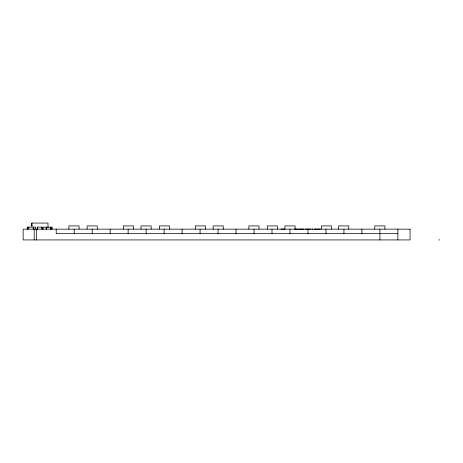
<?xml version="1.0" encoding="UTF-8"?>
<svg xmlns="http://www.w3.org/2000/svg" width="463" height="463" viewBox="0 0 463 463"><rect width="100%" height="100%" fill="white"/><g stroke="black" fill="none" stroke-linecap="round" stroke-linejoin="round"><path stroke-width="0.69" d="M48.007 227.796L48.007 223.068L31.715 223.068L31.715 225.579L32.213 225.579M281.024 229.11L284.722 229.11M294.451 229.11L297.987 229.11M298.762 229.11L303.907 229.11M305.406 229.11L310.546 229.11M311.871 229.11L312.872 229.11M314.203 229.11L320.309 229.11M397.891 233.67L56.208 233.67L56.208 229.144M438.855 239.932L439.85 239.932M31.715 225.579L31.854 226.384L31.993 223.068M397.891 229.144L397.891 239.932M384.927 229.191L384.927 225.927L374.781 225.927L374.781 229.191M379.909 229.191L379.909 239.932M361.921 229.191L361.921 233.67M348.755 229.191L348.755 225.927L338.609 225.927L338.609 229.191M343.94 229.191L343.94 233.67M331.467 229.191L331.467 225.927L321.322 225.927L321.322 229.191M325.958 229.191L325.958 233.67M307.976 229.191L307.976 233.67M295.087 229.191L295.087 225.927L284.942 225.927L284.942 229.191M289.988 229.191L289.988 233.67M277.412 229.191L277.412 225.927L267.267 225.927L267.267 229.191M272.007 229.191L272.007 233.67M259.02 229.191L259.02 225.927L248.874 225.927L248.874 229.191M254.025 229.191L254.025 233.67M236.043 229.191L236.043 233.67M223.264 229.202L223.264 225.927L213.119 225.927L213.119 229.202M218.061 229.191L218.061 233.67M205.456 229.191L205.456 225.927L195.311 225.927L195.311 229.191M200.074 229.191L200.074 233.67M182.092 229.191L182.092 233.67M169.504 229.191L169.504 225.927L159.359 225.927L159.359 229.191M164.11 229.191L164.11 233.67M151.164 229.191L151.164 225.927L141.018 225.927L141.018 229.191M146.129 229.191L146.129 233.67M133.489 229.191L133.489 225.927L123.343 225.927L123.343 229.191M128.141 229.191L128.141 233.67M110.159 229.191L110.159 233.67M97.276 229.191L97.276 225.927L87.131 225.927L87.131 229.144M92.178 229.144L92.178 233.67M79.063 229.144L79.063 225.927L68.912 225.927L68.912 229.144M74.196 229.144L74.196 233.67M52.145 229.121L52.145 227.159L43.123 227.159L43.123 229.121M51.26 227.159L51.26 229.121M50.942 227.113L50.942 229.179M50.791 227.113L50.791 229.179M46.323 227.113L46.323 229.179M46.173 227.113L46.173 229.179M42.121 229.179L42.121 227.113L37.289 227.113L37.289 229.179M41.977 227.113L41.977 229.179M37.434 227.113L37.434 229.179M36.594 229.144L36.594 239.932M35.668 229.121L35.668 227.159L27.236 227.159L27.236 229.121M34.193 229.144L34.193 239.932M33.388 227.113L33.388 229.179M33.249 227.113L33.249 229.179M28.799 227.113L28.799 229.179M27.763 227.159L27.763 229.121M410.056 229.144L23.15 229.144L23.15 239.932L410.056 239.932L410.056 229.144"/></g></svg>
